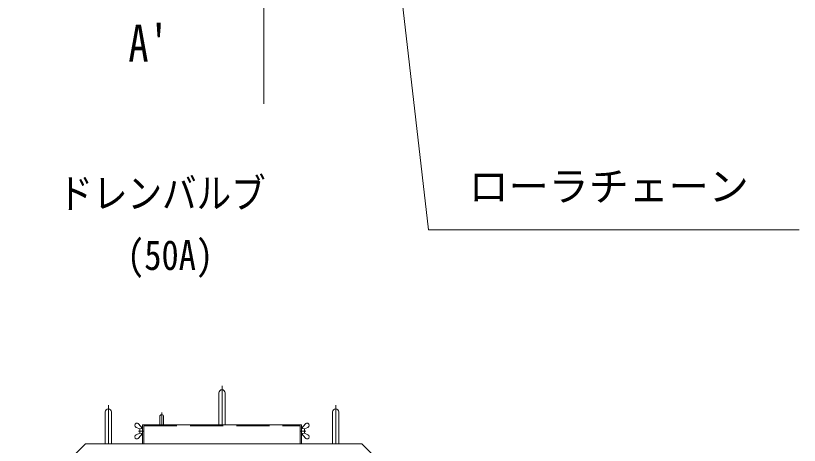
# Model space of a CAD drawing. Units: millimetres, scale not verified. Extents: x -4200 to 13609, y -2970 to 3038.
# Drawn here: x -1979 to -745, y -646 to 30 of the extents above; entities that cross this region are included whole.
import ezdxf
from ezdxf.enums import TextEntityAlignment as Align

# ---------------------------------------------------------------- set-up
doc = ezdxf.new("R2010")
doc.units = ezdxf.units.MM
doc.header["$LTSCALE"] = 26
doc.linetypes.add('USER3', pattern=[2.8, 2, -0.8])
doc.linetypes.add('USER4', pattern=[7.4, 4.5, -0.8, 1.3, -0.8])
for name, color, linetype, lineweight in [('0-A_AM_3', 6, 'USER3', 18), ('0-B_AM_5', 7, 'Continuous', 18), ('0-C_AM_7', 4, 'USER4', 18), ('1-0_AM_2', 2, 'Continuous', 18)]:
    doc.layers.add(name, color=color, linetype=linetype, lineweight=lineweight)
doc.styles.add('ＭＳ ゴシック', font='')
doc.styles.get('ＭＳ ゴシック').set_extended_font_data('MS Gothic')

# ---------------------------------------------------------------- blocks, each defined once
blk = doc.blocks.new('_S36')
at = {"layer": '0-B_AM_5'}
for points in [[(-35135.5, 11921.1), (-35735, 13437.5), (-35974, 11824.5)], [(-18714.7, -7617.2), (-33309.7, -7617.2), (-35554.7, 11872.8), (-35735, 13437.5)]]:
    blk.add_lwpolyline(points, dxfattribs=at)
at = {"layer": '0-B_AM_5', "style": 'ＭＳ ゴシック'}
blk.add_text('ローラチェーン', height=1155, dxfattribs=at).set_placement((-31734.7, -6829.7), align=Align.BOTTOM_LEFT)
blk = doc.blocks.new('_S37')
at = {"layer": '0-B_AM_5'}
for points in [[(-35135.5, 11921.1), (-35735, 13437.5), (-35974, 11824.5)], [(-18714.7, -7617.2), (-33309.7, -7617.2), (-35554.7, 11872.8), (-35735, 13437.5)]]:
    blk.add_lwpolyline(points, dxfattribs=at)
at = {"layer": '0-B_AM_5', "style": 'ＭＳ ゴシック'}
blk.add_text('ローラチェーン', height=1155, dxfattribs=at).set_placement((-31734.7, -6829.7), align=Align.BOTTOM_LEFT)
blk = doc.blocks.new('_S38')
at = {"layer": '0-B_AM_5'}
for points in [[(-35135.5, 11921.1), (-35735, 13437.5), (-35974, 11824.5)], [(-18714.7, -7617.2), (-33309.7, -7617.2), (-35554.7, 11872.8), (-35735, 13437.5)]]:
    blk.add_lwpolyline(points, dxfattribs=at)
at = {"layer": '0-B_AM_5', "style": 'ＭＳ ゴシック'}
blk.add_text('ローラチェーン', height=1155, dxfattribs=at).set_placement((-31734.7, -6829.7), align=Align.BOTTOM_LEFT)
blk = doc.blocks.new('_S39')
at = {"layer": '0-B_AM_5'}
for points in [[(-35135.5, 11921.1), (-35735, 13437.5), (-35974, 11824.5)], [(-18714.7, -7617.2), (-33309.7, -7617.2), (-35554.7, 11872.8), (-35735, 13437.5)]]:
    blk.add_lwpolyline(points, dxfattribs=at)
at = {"layer": '0-B_AM_5', "style": 'ＭＳ ゴシック'}
blk.add_text('ローラチェーン', height=1155, dxfattribs=at).set_placement((-31734.7, -6829.7), align=Align.BOTTOM_LEFT)

msp = doc.modelspace()

# ---------------------------------------------------------------- linework, layer by layer
at = {"layer": '0-A_AM_3'}
msp.add_line((-1776.98, -615.21), (-1776.98, -643.21), dxfattribs=at)
msp.add_lwpolyline([(-1776.98, -615.21), (-1530.98, -615.21), (-1530.98, -643.21)], dxfattribs=at)
at = {"layer": '0-C_AM_7'}
for p, q in [((-1653.98, -552.27), (-1653.98, -613.21)), ((-1832.98, -582.27), (-1832.98, -643.21)), ((-1474.98, -582.27), (-1474.98, -643.21)), ((-1748.98, -594.14), (-1748.98, -614.38)), ((-1785.75, -623.21), (-1776.41, -623.21)), ((-1522.21, -623.21), (-1531.55, -623.21))]:
    msp.add_line(p, q, dxfattribs=at)
at = {"layer": '1-0_AM_2'}
for p, q in [((-1588.03, -108.21), (-1588.03, 73.68)), ((-1658.98, -563.21), (-1658.98, -613.21)), ((-1648.98, -563.21), (-1648.98, -613.21)), ((-1837.98, -593.21), (-1837.98, -643.21)), ((-1827.98, -593.21), (-1827.98, -643.21)), ((-1751.98, -600.21), (-1751.98, -613.21)), ((-1745.98, -600.21), (-1745.98, -613.21)), ((-1479.98, -593.21), (-1479.98, -643.21)), ((-1469.98, -593.21), (-1469.98, -643.21)), ((-1785.33, -611.9), (-1778.98, -619.11)), ((-1778.98, -613.21), (-1778.98, -643.21)), ((-1522.63, -611.9), (-1528.98, -619.11)), ((-1789.25, -617.5), (-1783.67, -619.69)), ((-1789.25, -628.92), (-1783.67, -626.72)), ((-1785.33, -634.52), (-1778.98, -627.31)), ((-1783.67, -619.69), (-1778.98, -619.11)), ((-1783.67, -626.72), (-1783.67, -619.69)), ((-1783.67, -626.72), (-1778.98, -627.31)), ((-1524.29, -619.69), (-1528.98, -619.11)), ((-1528.98, -620.58), (-1528.98, -625.83)), ((-1524.29, -626.72), (-1528.98, -627.31)), ((-1522.63, -634.52), (-1528.98, -627.31)), ((-1518.71, -617.5), (-1524.29, -619.69)), ((-1524.29, -626.72), (-1524.29, -619.69)), ((-1518.71, -628.92), (-1524.29, -626.72)), ((-1868.98, -643.21), (-1978.98, -753.21)), ((-1868.98, -643.21), (-1433.98, -643.21)), ((-1433.98, -643.21), (-1258.98, -818.21))]:
    msp.add_line(p, q, dxfattribs=at)
msp.add_lwpolyline([(-1778.98, -613.21), (-1528.98, -613.21), (-1528.98, -643.21)], dxfattribs=at)
for centre, radius, start, end in [((-1653.98, -563.21), 5, 0, 180), ((-1832.98, -593.21), 5, 0, 180), ((-1474.98, -593.21), 5, 0, 180), ((-1748.98, -600.21), 3, 0, 180), ((-1787.96, -614.22), 3.52, 41.36773, 248.52113), ((-1520, -614.22), 3.52, 291.47887, 138.63227), ((-1787.96, -632.19), 3.52, 111.47896, 318.63226), ((-1520, -632.19), 3.52, 221.36774, 68.52104)]:
    msp.add_arc(centre, radius, start, end, dxfattribs=at)

# ---------------------------------------------------------------- block references
at = {"layer": '0-B_AM_5', "xscale": 0.04, "yscale": 0.04}
for name in ['_S36', '_S37', '_S38', '_S39']:
    msp.add_blockref(name, (3.84, -1.88), dxfattribs=at)

# ---------------------------------------------------------------- texts
at = {"layer": '0-B_AM_5', "style": 'ＭＳ ゴシック', "width": 0.85}
for s, p in [('ドレンバルブ', (-1911.63, -286.56)), ('(50A)', (-1803.57, -383.75))]:
    msp.add_text(s, height=46.92, dxfattribs=at).set_placement(p, align=Align.BOTTOM_LEFT)
at = {"layer": '1-0_AM_2', "color": 7, "style": 'ＭＳ ゴシック', "width": 0.8}
msp.add_text("A'", height=58.65, dxfattribs=at).set_placement((-1801.56, -59.64), align=Align.BOTTOM_LEFT)

doc.saveas('drawing.dxf')
